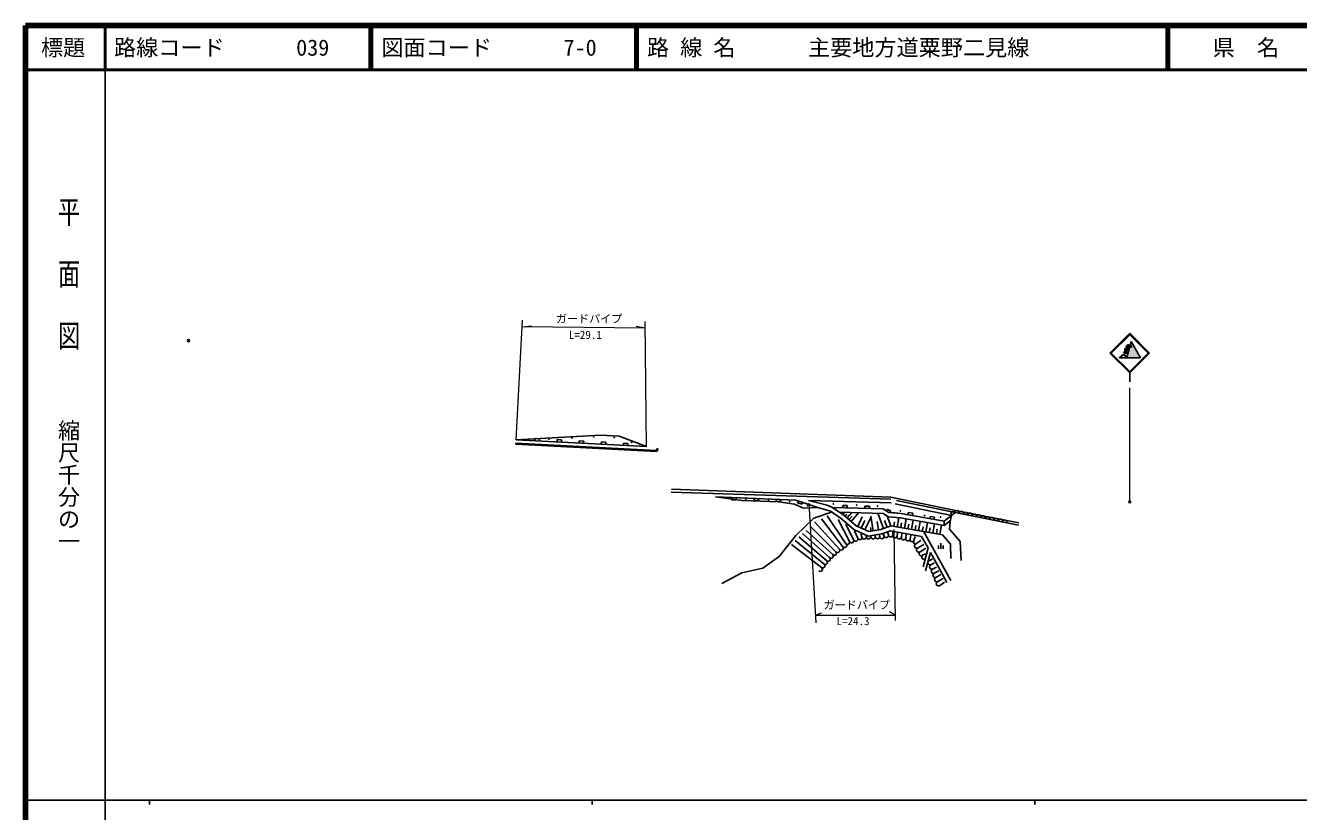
# Model space of a CAD drawing. Units: millimetres, scale not verified. Extents: x 40000 to 680000, y 20000 to 380000.
# Drawn here: x 40000 to 327528, y 202409 to 380000 of the extents above; entities that cross this region are included whole.
import ezdxf
from ezdxf.enums import TextEntityAlignment as Align

# ---------------------------------------------------------------- set-up
doc = ezdxf.new("R2010")
doc.units = ezdxf.units.MM
doc.header["$LTSCALE"] = 1000
doc.header["$PDMODE"] = 32
doc.header["$PDSIZE"] = 500
for name, color, linetype, lineweight in [('M-BGD', 7, 'Continuous', 25), ('M-STR-HTXT', 7, 'Continuous', 13), ('M-STR-STRC', 7, 'Continuous', 25), ('M-TTL', 2, 'Continuous', 140), ('M-TTL-BAND', 7, 'Continuous', 25), ('M-TTL-LINE', 7, 'Continuous', 50)]:
    doc.layers.add(name, color=color, linetype=linetype, lineweight=lineweight)
doc.layers.add('M-OTRS', color=6, linetype='Continuous')
doc.layers.add('M-TTL-TXT', color=7, linetype='Continuous')
doc.styles.add('@ＭＳ ゴシック', font='')
doc.styles.add('ＭＳ ゴシック', font='')
doc.styles.get('@ＭＳ ゴシック').set_extended_font_data('@MS Gothic')
doc.styles.get('ＭＳ ゴシック').set_extended_font_data('MS Gothic')

msp = doc.modelspace()

# ---------------------------------------------------------------- hatches: boundary and pattern name
at = {"layer": 'M-STR-STRC'}
for points in [[(291827, 304879), (287056, 304878), (287056, 305073), (287517, 305073), (287517, 305083), (287517, 305093), (287517, 305103), (287517, 305113), (287517, 305123), (287516, 305133), (287516, 305143), (287515, 305153), (287514, 305163), (287514, 305173), (287512, 305188), (287510, 305203), (287508, 305218), (287506, 305233), (287505, 305248), (287504, 305263), (287504, 305278), (287504, 305292), (287506, 305306), (287509, 305320), (287514, 305336), (287521, 305351), (287531, 305366), (287541, 305380), (287553, 305393), (287566, 305407), (287580, 305419), (287594, 305431), (287609, 305443), (287625, 305454), (287655, 305476), (287687, 305495), (287718, 305513), (287750, 305529), (287783, 305544), (287816, 305556), (287849, 305566), (287883, 305574), (287918, 305579), (287953, 305582), (287989, 305583), (288026, 305581), (288062, 305576), (288098, 305569), (288134, 305560), (288169, 305548), (288202, 305534), (288235, 305517), (288265, 305498), (288294, 305476), (288310, 305461), (288326, 305446), (288341, 305430), (288355, 305413), (288369, 305396), (288383, 305378), (288396, 305360), (288408, 305341), (288421, 305323), (288433, 305304), (288434, 305095), (288744, 305095), (289349, 307223), (289767, 307288), (289767, 307541), (289522, 307772), (289753, 308580)], [(289486, 307534), (289489, 307553), (289490, 307573), (289488, 307595), (289484, 307617), (289477, 307639), (289468, 307660), (289456, 307680), (289442, 307698), (289425, 307715), (289407, 307728), (289371, 307749), (289336, 307769), (289300, 307787), (289264, 307803), (289228, 307817), (289192, 307828), (289156, 307836), (289119, 307840), (289083, 307840), (289046, 307836), (289010, 307829), (288975, 307818), (288941, 307805), (288908, 307790), (288876, 307772), (288845, 307752), (288815, 307729), (288785, 307704), (288756, 307678), (288728, 307649), (288712, 307630), (288696, 307611), (288681, 307592), (288667, 307572), (288655, 307552), (288644, 307531), (288636, 307510), (288631, 307489), (288628, 307468), (288628, 307447), (288630, 307427), (288636, 307407), (288644, 307387), (288655, 307368), (288667, 307350), (288681, 307332), (288697, 307316), (288714, 307300), (288732, 307286), (288750, 307274), (288796, 307251), (288844, 307237), (288893, 307229), (288944, 307228), (288996, 307233), (289047, 307242), (289098, 307254), (289148, 307269), (289195, 307286), (289241, 307303), (289261, 307311), (289281, 307319), (289300, 307328), (289319, 307338), (289338, 307349), (289356, 307363), (289374, 307378), (289392, 307395), (289410, 307416), (289428, 307440), (289437, 307451), (289444, 307462), (289452, 307472), (289459, 307481), (289465, 307490), (289470, 307499), (289475, 307507), (289480, 307516), (289483, 307524)], [(288775, 306133), (288777, 306147), (288778, 306162), (288778, 306178), (288776, 306194), (288773, 306210), (288769, 306225), (288763, 306240), (288756, 306253), (288747, 306266), (288737, 306276), (288709, 306299), (288679, 306318), (288648, 306333), (288614, 306346), (288579, 306356), (288543, 306363), (288506, 306368), (288468, 306371), (288430, 306372), (288391, 306371), (288367, 306370), (288343, 306368), (288320, 306366), (288297, 306363), (288275, 306359), (288253, 306354), (288232, 306347), (288212, 306339), (288192, 306328), (288173, 306316), (288158, 306304), (288144, 306291), (288131, 306276), (288119, 306260), (288108, 306244), (288099, 306226), (288091, 306209), (288086, 306190), (288082, 306172), (288081, 306153), (288081, 306138), (288084, 306123), (288087, 306108), (288092, 306094), (288098, 306079), (288106, 306065), (288114, 306052), (288123, 306039), (288133, 306026), (288143, 306013), (288166, 305990), (288191, 305969), (288218, 305950), (288246, 305933), (288275, 305919), (288305, 305907), (288335, 305897), (288366, 305890), (288397, 305885), (288427, 305883), (288450, 305883), (288474, 305884), (288497, 305888), (288519, 305893), (288542, 305901), (288564, 305911), (288587, 305923), (288609, 305938), (288631, 305957), (288654, 305978), (288671, 305995), (288688, 306011), (288704, 306026), (288719, 306040), (288732, 306055), (288744, 306069), (288754, 306083), (288763, 306099), (288770, 306115)], [(288565, 306528), (288539, 306528), (288514, 306530), (288490, 306533), (288466, 306538), (288443, 306545), (288422, 306553), (288401, 306564), (288382, 306577), (288365, 306592), (288349, 306609), (288338, 306625), (288328, 306641), (288318, 306657), (288310, 306674), (288303, 306692), (288298, 306710), (288293, 306728), (288290, 306747), (288289, 306766), (288289, 306785), (288290, 306811), (288295, 306836), (288301, 306861), (288310, 306885), (288321, 306909), (288333, 306931), (288348, 306953), (288364, 306973), (288381, 306992), (288400, 307010), (288421, 307027), (288442, 307041), (288465, 307055), (288489, 307066), (288513, 307075), (288538, 307083), (288564, 307089), (288590, 307093), (288616, 307095), (288642, 307095), (288667, 307094), (288692, 307091), (288716, 307086), (288740, 307079), (288764, 307071), (288787, 307061), (288808, 307050), (288829, 307037), (288849, 307022), (288867, 307007), (288879, 306995), (288890, 306982), (288900, 306969), (288910, 306956), (288919, 306942), (288927, 306927), (288934, 306912), (288941, 306897), (288947, 306881), (288952, 306865), (288955, 306855), (288958, 306844), (288960, 306834), (288962, 306824), (288963, 306813), (288963, 306803), (288963, 306793), (288962, 306783), (288961, 306772), (288958, 306763), (288941, 306720), (288916, 306682), (288886, 306648), (288849, 306617), (288808, 306591), (288763, 306569), (288716, 306552), (288666, 306539), (288616, 306531)]]:
    msp.add_hatch(color=256, dxfattribs=at).paths.add_polyline_path(points)

# ---------------------------------------------------------------- linework, layer by layer
at = {"layer": 'M-BGD'}
for p, q in [((150750, 285423), (150760, 285622)), ((150750, 285423), (182532, 283752)), ((150760, 285622), (182423, 283958)), ((169911, 287431), (150802, 286421)), ((180294, 284871), (150802, 286421)), ((150802, 286421), (180294, 284871)), ((155089, 286697), (155063, 286197)), ((156088, 286644), (155089, 286697)), ((156061, 286145), (156088, 286644)), ((160082, 286434), (160056, 285935)), ((161081, 286382), (160082, 286434)), ((161055, 285882), (161081, 286382)), ((165075, 286172), (165049, 285672)), ((166074, 286119), (165075, 286172)), ((166048, 285620), (166074, 286119)), ((174057, 287250), (169911, 287431)), ((170068, 285909), (170042, 285410)), ((171067, 285857), (170068, 285909)), ((171041, 285357), (171067, 285857)), ((180294, 284871), (174057, 287250)), ((175061, 285647), (175035, 285147)), ((176060, 285594), (175061, 285647)), ((176034, 285095), (176060, 285594)), ((182423, 283958), (182692, 284402)), ((182532, 283752), (182863, 284299)), ((182692, 284402), (182863, 284299)), ((185848, 274588), (235410, 272946)), ((185921, 275244), (235427, 273446)), ((195882, 273508), (204949, 273147)), ((195882, 273508), (201904, 272669)), ((195882, 273508), (214016, 272785)), ((199568, 273361), (199548, 272862)), ((200547, 272822), (200567, 273321)), ((204564, 273162), (204544, 272663)), ((235427, 273446), (250053, 270457)), ((199548, 272862), (200547, 272822)), ((201904, 272669), (210182, 272345)), ((204544, 272663), (204929, 272647)), ((204929, 272647), (205543, 272623)), ((204949, 273147), (214016, 272785)), ((205543, 272623), (205563, 273122)), ((209560, 272963), (209540, 272463)), ((209540, 272463), (210539, 272424)), ((210182, 272345), (213699, 271856)), ((210539, 272424), (210559, 272923)), ((213699, 271856), (215742, 270965)), ((214016, 272785), (218973, 271121)), ((214016, 272785), (218973, 271121)), ((214528, 272614), (214369, 272140)), ((214369, 272140), (215317, 271821)), ((215317, 271821), (215476, 272295)), ((215742, 270965), (218973, 271121)), ((216841, 272687), (235539, 272115)), ((216841, 272687), (221055, 271631)), ((218973, 271121), (221822, 270242)), ((221055, 271631), (222298, 271128)), ((228012, 270945), (222298, 271128)), ((222298, 271128), (233727, 270762)), ((222298, 271128), (224941, 269318)), ((224613, 271554), (224597, 271054)), ((225613, 271522), (224613, 271554)), ((225597, 271022), (225613, 271522)), ((233727, 270762), (228012, 270945)), ((229611, 271394), (229595, 270894)), ((230610, 271362), (229611, 271394)), ((230594, 270862), (230610, 271362)), ((234958, 269952), (233727, 270762)), ((233727, 270762), (234958, 269952)), ((234725, 270704), (234450, 270286)), ((235123, 270442), (234725, 270704)), ((235383, 270424), (235123, 270442)), ((235349, 269925), (235383, 270424)), ((236396, 271939), (249129, 269318)), ((236726, 272670), (249953, 269967)), ((250053, 270457), (264362, 267630)), ((222060, 270078), (218039, 268723)), ((223841, 261648), (218244, 267838)), ((224607, 262242), (219768, 268546)), ((225391, 262811), (221079, 269184)), ((221822, 270242), (224329, 268525)), ((226094, 263429), (223524, 268405)), ((223830, 270078), (233695, 269762)), ((224329, 268525), (227099, 266115)), ((224629, 269531), (225071, 270039)), ((224941, 269318), (227648, 266963)), ((225116, 269166), (225484, 269590)), ((225574, 268768), (226636, 269989)), ((226031, 268369), (226725, 269166)), ((226489, 267971), (228201, 269938)), ((227956, 266820), (228966, 268993)), ((228771, 266441), (229567, 268155)), ((229586, 266062), (230892, 268872)), ((231462, 265825), (230926, 269121)), ((232698, 266026), (232390, 267920)), ((233767, 266318), (232492, 269801)), ((233695, 269762), (234926, 268952)), ((234601, 266623), (234025, 268197)), ((235435, 266928), (234621, 269153)), ((234890, 268954), (237652, 268766)), ((236339, 269858), (234958, 269952)), ((234958, 269952), (237720, 269764)), ((236101, 266812), (236278, 267830)), ((237720, 269764), (236339, 269858)), ((236895, 266674), (237265, 268793)), ((237545, 268779), (247492, 267012)), ((237703, 266533), (237891, 267612)), ((247492, 268027), (237720, 269764)), ((237720, 269764), (247492, 268027)), ((238510, 266392), (238886, 268546)), ((239406, 269972), (239319, 269480)), ((240391, 269797), (239406, 269972)), ((240120, 266112), (240494, 268258)), ((240303, 269305), (240391, 269797)), ((241724, 265832), (242097, 267971)), ((243328, 265553), (243700, 267686)), ((244329, 269097), (244242, 268605)), ((245314, 268922), (244329, 269097)), ((244928, 265274), (245298, 267401)), ((245226, 268430), (245314, 268922)), ((249129, 269318), (247492, 268027)), ((248909, 268128), (247492, 267012)), ((247492, 268027), (247492, 267012)), ((248868, 267910), (248693, 266227)), ((249129, 269318), (248868, 267910)), ((249953, 269967), (249129, 269318)), ((261682, 267671), (249953, 269967)), ((261682, 267671), (264265, 267140)), ((221651, 259760), (215515, 265215)), ((222314, 260466), (216330, 265924)), ((223039, 261104), (217216, 266845)), ((227030, 263794), (225296, 267306)), ((227099, 266115), (230307, 264624)), ((227967, 264158), (227232, 265818)), ((227648, 266963), (230449, 265661)), ((228915, 264463), (228685, 265251)), ((229920, 264481), (229912, 264706)), ((230307, 264624), (233444, 265135)), ((230449, 265661), (233190, 266106)), ((230475, 265665), (230462, 265749)), ((230969, 265745), (230831, 266590)), ((230925, 264499), (230904, 264635)), ((231930, 264517), (231896, 264759)), ((232935, 264535), (232924, 264883)), ((233190, 266106), (235435, 266928)), ((233444, 265135), (235390, 265847)), ((233926, 264637), (233739, 265131)), ((234885, 264938), (234722, 265490)), ((235390, 265847), (242386, 264547)), ((235435, 266928), (247142, 264888)), ((235861, 264830), (235892, 265579)), ((236842, 264610), (236964, 265379)), ((237822, 264390), (237903, 265131)), ((238803, 264170), (238939, 265012)), ((239315, 266252), (239502, 267327)), ((239784, 263950), (239967, 264817)), ((240922, 265972), (241108, 267043)), ((242386, 264547), (243876, 261974)), ((242526, 265692), (242712, 266760)), ((242934, 265621), (249009, 254636)), ((244128, 265413), (244313, 266478)), ((245725, 265135), (245911, 266197)), ((246523, 264996), (246893, 267118)), ((247142, 264888), (248921, 262806)), ((248693, 266227), (251141, 263386)), ((219787, 257544), (212999, 262770)), ((220361, 258325), (213850, 263621)), ((220945, 259096), (214700, 264507)), ((240532, 263411), (240959, 264515)), ((241123, 262872), (242217, 263665)), ((241447, 261921), (242908, 262761)), ((242038, 261108), (243334, 261911)), ((242740, 257659), (243876, 261974)), ((246236, 262519), (246236, 261769)), ((246736, 261769), (246736, 263019)), ((247236, 262519), (247236, 261769)), ((248921, 262806), (249033, 259574)), ((251141, 263386), (251316, 259102)), ((242629, 260295), (243245, 260653)), ((244393, 260942), (243309, 256825)), ((244222, 259128), (244857, 259474)), ((244393, 260942), (246024, 258069)), ((244489, 258144), (245345, 258589)), ((244874, 257196), (245797, 257649)), ((245259, 256247), (246279, 256777)), ((245644, 255299), (246775, 255979)), ((246024, 258069), (248129, 254162)), ((246030, 254350), (247272, 255040)), ((246415, 253402), (247573, 254243))]:
    msp.add_line(p, q, dxfattribs=at)
msp.add_lwpolyline([(218039, 268723), (214014, 264737), (210257, 260059), (206572, 257366), (201823, 256374), (197287, 253964)], dxfattribs=at)
for centre in [(158238, 286538), (163430, 286827), (168370, 287043), (172984, 286935), (176878, 285853), (198824, 273173), (202681, 272958), (207852, 272701), (212629, 272431), (216643, 271477), (222492, 271909), (227701, 271661), (232414, 271412), (237624, 270314), (243081, 269286), (246696, 268932)]:
    msp.add_circle(centre, 50, dxfattribs=at)
for centre, radius, start, end in [((250408, 269908), 494, 345.49158, 176.70642), ((249522, 269627), 500, 38.24353, 218.23676), ((251377, 269688), 500, 348.92683, 168.92006), ((252358, 269496), 500, 348.92683, 168.92006), ((253340, 269304), 500, 348.92683, 168.92006), ((254321, 269112), 500, 348.92683, 168.92006), ((255303, 268920), 500, 348.92683, 168.92006), ((256284, 268728), 500, 348.92683, 168.92006), ((257265, 268536), 500, 348.92683, 168.92006), ((258247, 268343), 500, 348.92683, 168.92006), ((259228, 268151), 500, 348.92683, 168.92006), ((260210, 267959), 500, 348.92683, 168.92006), ((261191, 267767), 500, 348.92683, 168.92006), ((232432, 264529), 502, 181.31089, 0.73517), ((233435, 264543), 500, 180.88923, 10.85928), ((234405, 264790), 502, 197.69056, 17.11485), ((235378, 264927), 493, 178.68374, 348.65169), ((236352, 264722), 502, 167.65085, 347.07514), ((237333, 264502), 502, 167.65085, 347.07514), ((223440, 261376), 484, 214.14911, 37.80458), ((224224, 261945), 484, 214.14911, 37.80458), ((225008, 262514), 484, 214.14911, 34.14911), ((225630, 263248), 498, 241.31619, 21.34594), ((226561, 263614), 502, 201.53836, 20.96265), ((227498, 263978), 502, 201.53836, 20.96265), ((228433, 264335), 499, 200.78149, 14.93484), ((229418, 264475), 502, 181.31089, 0.73517), ((230423, 264493), 502, 181.31089, 0.73517), ((231427, 264511), 502, 181.31089, 0.73517), ((238313, 264282), 502, 167.65085, 347.07514), ((239294, 264062), 502, 167.65085, 347.07514), ((240275, 263843), 502, 167.65085, 300.79068), ((240991, 263321), 468, 168.8895, 291.10258), ((241303, 262402), 502, 106.55703, 286.63586), ((241744, 261516), 502, 126.30761, 305.73189), ((220661, 258705), 484, 231.67146, 54.09529), ((221298, 259428), 484, 223.17227, 46.82773), ((221983, 260113), 484, 223.17227, 46.82773), ((222668, 260796), 483, 222.96652, 39.73944), ((242335, 260703), 502, 126.30761, 305.73189), ((242926, 259890), 502, 126.30761, 305.73189), ((244327, 258628), 510, 101.82817, 288.51565), ((244139, 259633), 512, 245.37034, 279.36852), ((219513, 257145), 484, 231.87964, 55.5351), ((220086, 257925), 484, 231.87964, 55.5351), ((244693, 257675), 512, 113.44091, 290.75171), ((245078, 256726), 512, 113.44091, 290.75171), ((245463, 255777), 512, 113.44091, 290.75171), ((245848, 254829), 512, 113.44091, 290.75171), ((246233, 253880), 512, 113.44091, 290.75171)]:
    msp.add_arc(centre, radius, start, end, dxfattribs=at)
at = {"layer": 'M-OTRS'}
msp.add_point((76825, 308783), dxfattribs=at)
at = {"layer": 'M-STR-HTXT'}
for p, q in [((150802, 286421), (152224, 313382)), ((152145, 311884), (154381, 312173)), ((179979, 311596), (152145, 311884)), ((179979, 311596), (177960, 311956)), ((180294, 284871), (179961, 313096)), ((289401, 272588), (289401, 298098)), ((216902, 272090), (218514, 245051)), ((236144, 266154), (236445, 245548)), ((218413, 246752), (219790, 247319)), ((236428, 246752), (235170, 247532)), ((218413, 246752), (236428, 246752))]:
    msp.add_line(p, q, dxfattribs=at)
at = {"layer": 'M-STR-STRC'}
for p, q in [((284892, 305988), (289390, 310490)), ((285245, 305988), (289391, 310136)), ((293892, 305991), (289390, 310490)), ((293538, 305991), (289391, 310136)), ((289753, 308580), (289522, 307772)), ((289522, 307772), (289767, 307541)), ((291827, 304879), (289753, 308580)), ((289393, 301490), (284892, 305988)), ((289393, 301843), (285245, 305988)), ((287056, 305073), (287056, 304878)), ((287517, 305073), (287056, 305073)), ((287056, 304878), (291827, 304879)), ((288434, 305095), (288433, 305304)), ((288744, 305095), (288434, 305095)), ((289349, 307223), (288744, 305095)), ((289767, 307288), (289349, 307223)), ((293538, 305991), (289393, 301843)), ((293892, 305991), (289393, 301489)), ((289767, 307541), (289767, 307288)), ((289393, 301490), (289394, 299490))]:
    msp.add_line(p, q, dxfattribs=at)
for points in [[(289486, 307534), (289489, 307553), (289490, 307573), (289488, 307595), (289484, 307617), (289477, 307639), (289468, 307660), (289456, 307680), (289442, 307698), (289425, 307715), (289407, 307728), (289371, 307749), (289336, 307769), (289300, 307787), (289264, 307803), (289228, 307817), (289192, 307828), (289156, 307836), (289119, 307840), (289083, 307840), (289046, 307836), (289010, 307829), (288975, 307818), (288941, 307805), (288908, 307790), (288876, 307772), (288845, 307752), (288815, 307729), (288785, 307704), (288756, 307678), (288728, 307649), (288712, 307630), (288696, 307611), (288681, 307592), (288667, 307572), (288655, 307552), (288644, 307531), (288636, 307510), (288631, 307489), (288628, 307468), (288628, 307447), (288630, 307427), (288636, 307407), (288644, 307387), (288655, 307368), (288667, 307350), (288681, 307332), (288697, 307316), (288714, 307300), (288732, 307286), (288750, 307274), (288796, 307251), (288844, 307237), (288893, 307229), (288944, 307228), (288996, 307233), (289047, 307242), (289098, 307254), (289148, 307269), (289195, 307286), (289241, 307303), (289261, 307311), (289281, 307319), (289300, 307328), (289319, 307338), (289338, 307349), (289356, 307363), (289374, 307378), (289392, 307395), (289410, 307416), (289428, 307440), (289437, 307451), (289444, 307462), (289452, 307472), (289459, 307481), (289465, 307490), (289470, 307499), (289475, 307507), (289480, 307516), (289483, 307524)], [(288775, 306133), (288777, 306147), (288778, 306162), (288778, 306178), (288776, 306194), (288773, 306210), (288769, 306225), (288763, 306240), (288756, 306253), (288747, 306266), (288737, 306276), (288709, 306299), (288679, 306318), (288648, 306333), (288614, 306346), (288579, 306356), (288543, 306363), (288506, 306368), (288468, 306371), (288430, 306372), (288391, 306371), (288367, 306370), (288343, 306368), (288320, 306366), (288297, 306363), (288275, 306359), (288253, 306354), (288232, 306347), (288212, 306339), (288192, 306328), (288173, 306316), (288158, 306304), (288144, 306291), (288131, 306276), (288119, 306260), (288108, 306244), (288099, 306226), (288091, 306209), (288086, 306190), (288082, 306172), (288081, 306153), (288081, 306138), (288084, 306123), (288087, 306108), (288092, 306094), (288098, 306079), (288106, 306065), (288114, 306052), (288123, 306039), (288133, 306026), (288143, 306013), (288166, 305990), (288191, 305969), (288218, 305950), (288246, 305933), (288275, 305919), (288305, 305907), (288335, 305897), (288366, 305890), (288397, 305885), (288427, 305883), (288450, 305883), (288474, 305884), (288497, 305888), (288519, 305893), (288542, 305901), (288564, 305911), (288587, 305923), (288609, 305938), (288631, 305957), (288654, 305978), (288671, 305995), (288688, 306011), (288704, 306026), (288719, 306040), (288732, 306055), (288744, 306069), (288754, 306083), (288763, 306099), (288770, 306115)], [(288565, 306528), (288539, 306528), (288514, 306530), (288490, 306533), (288466, 306538), (288443, 306545), (288422, 306553), (288401, 306564), (288382, 306577), (288365, 306592), (288349, 306609), (288338, 306625), (288328, 306641), (288318, 306657), (288310, 306674), (288303, 306692), (288298, 306710), (288293, 306728), (288290, 306747), (288289, 306766), (288289, 306785), (288290, 306811), (288295, 306836), (288301, 306861), (288310, 306885), (288321, 306909), (288333, 306931), (288348, 306953), (288364, 306973), (288381, 306992), (288400, 307010), (288421, 307027), (288442, 307041), (288465, 307055), (288489, 307066), (288513, 307075), (288538, 307083), (288564, 307089), (288590, 307093), (288616, 307095), (288642, 307095), (288667, 307094), (288692, 307091), (288716, 307086), (288740, 307079), (288764, 307071), (288787, 307061), (288808, 307050), (288829, 307037), (288849, 307022), (288867, 307007), (288879, 306995), (288890, 306982), (288900, 306969), (288910, 306956), (288919, 306942), (288927, 306927), (288934, 306912), (288941, 306897), (288947, 306881), (288952, 306865), (288955, 306855), (288958, 306844), (288960, 306834), (288962, 306824), (288963, 306813), (288963, 306803), (288963, 306793), (288962, 306783), (288961, 306772), (288958, 306763), (288941, 306720), (288916, 306682), (288886, 306648), (288849, 306617), (288808, 306591), (288763, 306569), (288716, 306552), (288666, 306539), (288616, 306531)]]:
    msp.add_lwpolyline(points, close=True, dxfattribs=at)
msp.add_lwpolyline([(288433, 305304), (288421, 305323), (288408, 305341), (288396, 305360), (288383, 305378), (288369, 305396), (288355, 305413), (288341, 305430), (288326, 305446), (288310, 305461), (288294, 305476), (288265, 305498), (288235, 305517), (288202, 305534), (288169, 305548), (288134, 305560), (288098, 305569), (288062, 305576), (288026, 305581), (287989, 305583), (287953, 305582), (287918, 305579), (287883, 305574), (287849, 305566), (287816, 305556), (287783, 305544), (287750, 305529), (287718, 305513), (287687, 305495), (287655, 305476), (287625, 305454), (287609, 305443), (287594, 305431), (287580, 305419), (287566, 305407), (287553, 305393), (287541, 305380), (287531, 305366), (287521, 305351), (287514, 305336), (287509, 305320), (287506, 305306), (287504, 305292), (287504, 305278), (287504, 305263), (287505, 305248), (287506, 305233), (287508, 305218), (287510, 305203), (287512, 305188), (287514, 305173), (287514, 305163), (287515, 305153), (287516, 305143), (287516, 305133), (287517, 305123), (287517, 305113), (287517, 305103), (287517, 305093), (287517, 305083), (287517, 305073)], dxfattribs=at)
msp.add_circle((289401, 272388), 200, dxfattribs=at)
at = {"layer": 'M-TTL'}
for p, q in [((40000, 380000), (40000, 20000)), ((680000, 380000), (40000, 380000))]:
    msp.add_line(p, q, dxfattribs=at)
at = {"layer": 'M-TTL-BAND'}
for p, q in [((58000, 370000), (58000, 20000)), ((40000, 205000), (579000, 205000)), ((68000, 205000), (68000, 204000)), ((168000, 205000), (168000, 204000)), ((268000, 205000), (268000, 204000))]:
    msp.add_line(p, q, dxfattribs=at)
at = {"layer": 'M-TTL-LINE'}
for p, q in [((58000, 380000), (58000, 370000)), ((117750, 380000), (117750, 370000)), ((118250, 380000), (118250, 370000)), ((177750, 380000), (177750, 370000)), ((178250, 380000), (178250, 370000)), ((297750, 380000), (297750, 370000)), ((298250, 380000), (298250, 370000)), ((40000, 370000), (680000, 370000))]:
    msp.add_line(p, q, dxfattribs=at)

# ---------------------------------------------------------------- texts
at = {"layer": 'M-STR-HTXT', "style": 'ＭＳ ゴシック'}
for s, p in [('ガードパイプ', (159805, 312269)), ('L=29.1', (162703, 308637)), ('ガードパイプ', (220259, 247611)), ('L=24.3', (223157, 243979))]:
    msp.add_text(s, height=1833, dxfattribs=at).set_placement(p, align=Align.BOTTOM_LEFT)
at = {"layer": 'M-TTL-BAND', "style": '@ＭＳ ゴシック', "width": 1.4}
msp.add_text('平  面  図', height=3666, rotation=270, dxfattribs=at).set_placement((49777, 306475), align=Align.MIDDLE_RIGHT)
at = {"layer": 'M-TTL-BAND', "style": '@ＭＳ ゴシック'}
msp.add_text('縮尺千分の一', height=3666, rotation=270, dxfattribs=at).set_placement((49777, 261030), align=Align.MIDDLE_RIGHT)
at = {"layer": 'M-TTL-TXT', "style": 'ＭＳ ゴシック'}
for s, p in [('標題', (48500, 375000)), ('県\u3000名', (315625, 375000))]:
    msp.add_text(s, height=3666, dxfattribs=at).set_placement(p, align=Align.MIDDLE_CENTER)
for s, p in [('路線コード', (60000, 375000)), ('039', (101142, 375000)), ('図面コード', (120380, 375000)), ('7-0', (161521, 375000)), ('路 線 名', (180380, 375000)), ('主要地方道粟野二見線', (216734, 375000))]:
    msp.add_text(s, height=3666, dxfattribs=at).set_placement(p, align=Align.MIDDLE_LEFT)

doc.saveas('drawing.dxf')
